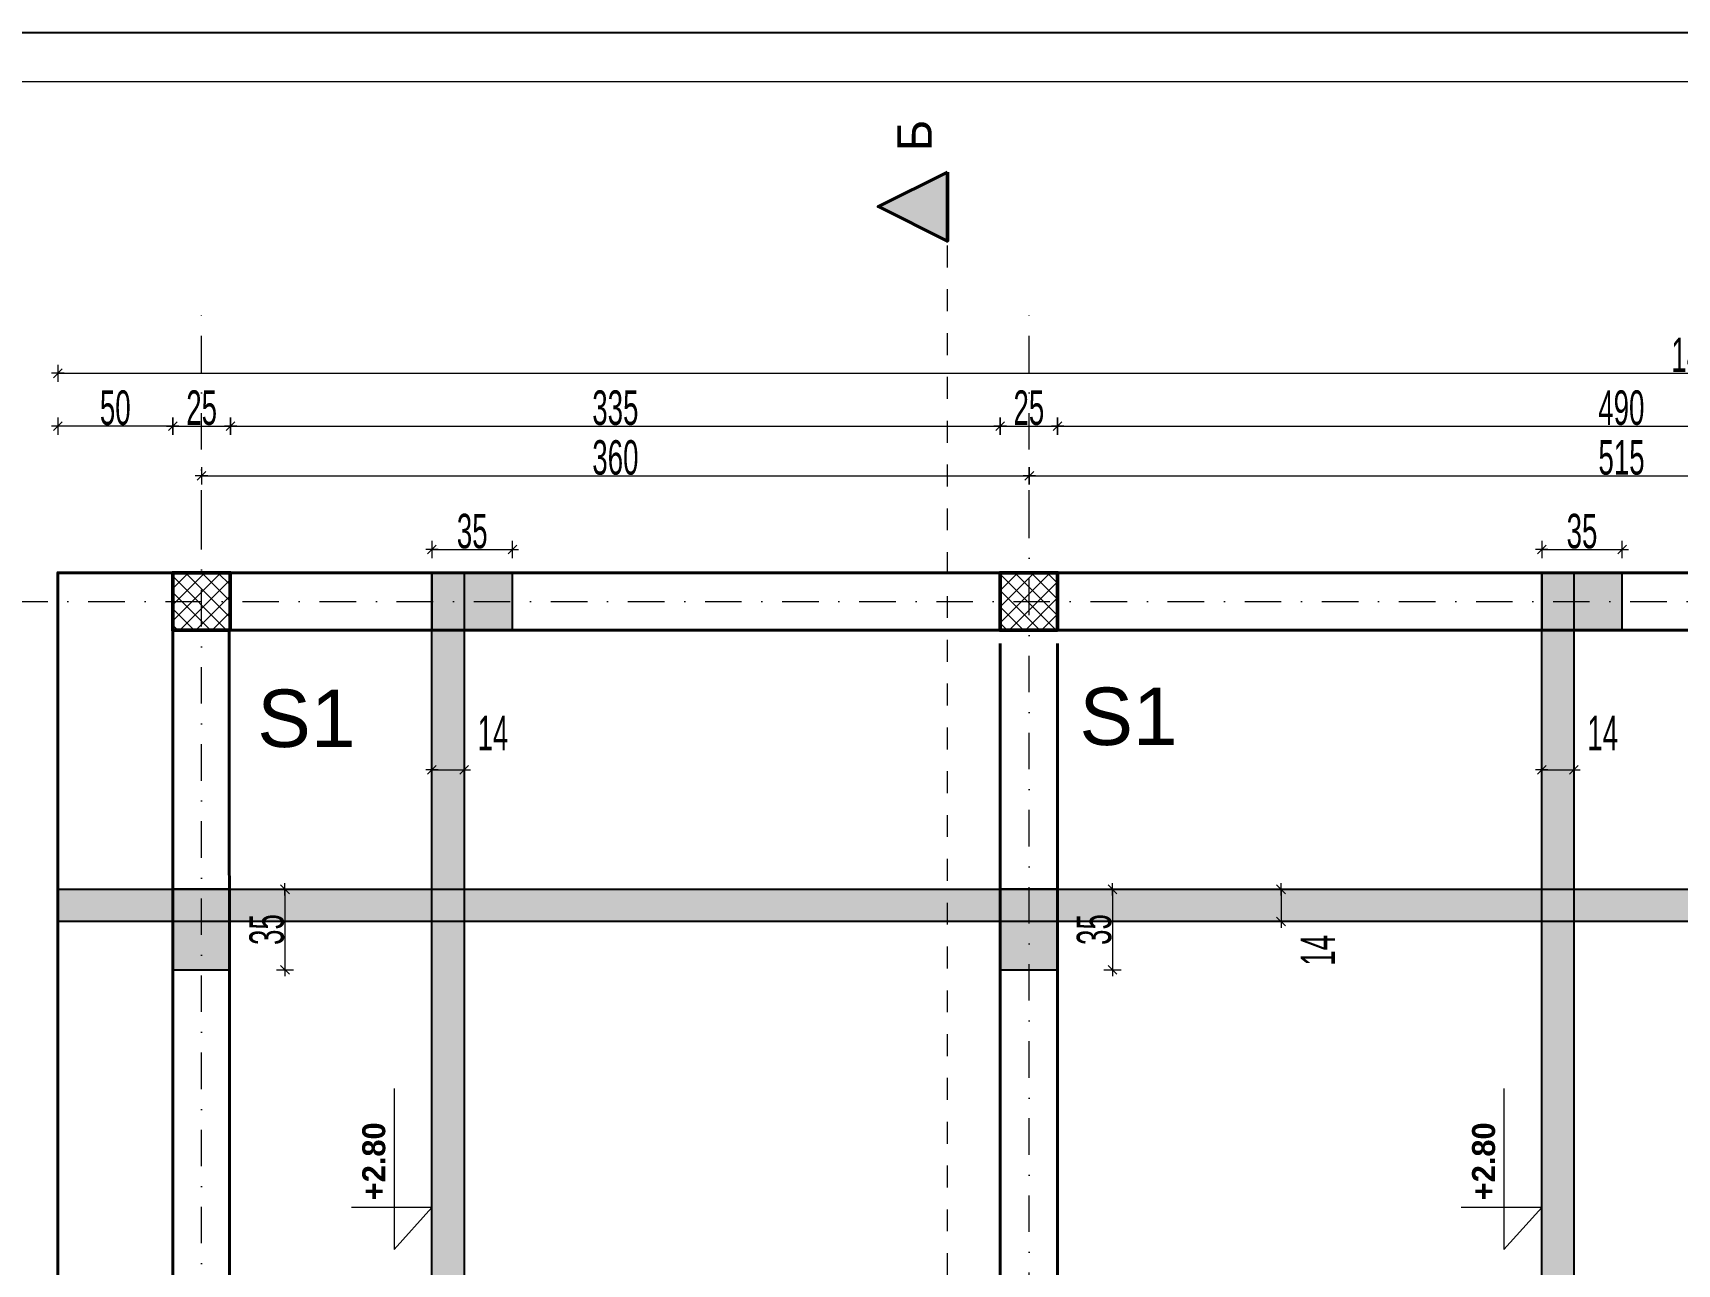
# Model space of a CAD drawing. Extents: x 1230 to 178568, y -18317 to 36108.
# Drawn here: x 109859 to 117008, y -8820 to -3467 of the extents above; entities that cross this region are included whole.
import ezdxf

# ---------------------------------------------------------------- set-up
doc = ezdxf.new("R2010")
doc.units = 0
doc.header["$LTSCALE"] = 5
doc.header["$MEASUREMENT"] = 0
doc.linetypes.add('- Прекъснати линия', pattern=[423.333333, 211.666667, -211.666667])
doc.linetypes.add('Dot & Dashed', pattern=[670.277762, 317.5, -176.388889, 0, -176.388874])
for name, color, linetype in [('1 _ Плочи - Основни.Structural - Bearing', 7, 'Continuous'), ('4 _ - Фрагмент - Чертежи.2D Elements', 7, 'Continuous'), ('7 _ - Основни елементи.2D Elements', 7, 'Continuous'), ('Marker - Section', 7, 'Continuous'), ('Structural - Bearing', 7, 'Continuous'), ('TEXT', 7, 'Continuous')]:
    doc.layers.add(name, color=color, linetype=linetype)
for name, color, linetype, lineweight, true_color in [('Dimensioning - General_Pen_No__25', 7, 'Continuous', 13, 0x40a5ff), ('New_Structural - Bearing_Pen_No__8', 7, 'Continuous', 35, 0xa80f02), ('OSKI', 7, 'Continuous', 20, 0x156a84)]:
    doc.layers.add(name, color=color, linetype=linetype, lineweight=lineweight, true_color=true_color)
doc.layers.add('Dimensioning - General_Pen_No__46', color=5, linetype='Continuous', lineweight=13)
doc.layers.add('dimenzija', color=7, linetype='Continuous', lineweight=13)
doc.styles.add('GENERATED_STYLE_2', font='GOTHICB.TTF')
doc.styles.add('GENERATED_STYLE_3', font='GOTHIC.TTF')
doc.styles.add('MACCSWISS', font='MCSWIS.TTF', dxfattribs={"height": 25})
doc.styles.add('PLATEIA', font='CGSAPPS.shx', dxfattribs={"width": 0.6})
doc.dimstyles.new('50', dxfattribs={"dimtxt": 150, "dimasz": 0.5, "dimexe": 0.18, "dimexo": 0.0625, "dimgap": 4, "dimtad": 1, "dimdec": 0, "dimlfac": 0.1, "dimzin": 12, "dimdsep": 46, "dimtxsty": 'PLATEIA', "dimblk": 'A$C321216CB', "dimcen": 0.09, "dimse1": 1, "dimse2": 1, "dimclrd": 256, "dimclrt": 256, "dimadec": 3, "dimazin": 0, "dimtfac": 1, "dimtdec": 0, "dimtix": 1, "dimtmove": 2, "dimatfit": 3, "dimldrblk": 'A$C321216CB', "dimfxl": 1, "dimtolj": 1, "dimtzin": 0, "dimlwd": -1, "dimarcsym": 0})
pattern_1 = [(45, (53606.27, -10699.883), (-35.355335, 35.355335), []), (135, (53606.27, -10699.883), (35.355335, 35.355335), [])]

# ---------------------------------------------------------------- blocks, each defined once
blk = doc.blocks.new('A$C321216CB')
for p, q in [((-54, 0), (54, 0)), ((-38, -38), (38, 38)), ((0, -75), (0, 75))]:
    blk.add_line(p, q)
blk = doc.blocks.new('*D166')
at = {"layer": 'Defpoints', "color": 0, "ltscale": 50, "transparency": 16777216}
for p in [(116559.4, -6671.6), (116419.4, -6855.9), (116559.4, -6855.9)]:
    blk.add_point(p, dxfattribs=at)
at = {"layer": 'dimenzija', "ltscale": 50, "transparency": 16777216}
blk.add_line((116419.9, -6671.6), (116558.9, -6671.6), dxfattribs=at)
at = {"layer": 'dimenzija', "ltscale": 50, "transparency": 16777216, "xscale": 0.5, "yscale": 0.5, "zscale": 0.5, "rotation": 180}
blk.add_blockref('A$C321216CB', (116419.4, -6671.6), dxfattribs=at)
at = {"layer": 'dimenzija', "ltscale": 50, "transparency": 16777216, "xscale": 0.5, "yscale": 0.5, "zscale": 0.5}
blk.add_blockref('A$C321216CB', (116559.4, -6671.6), dxfattribs=at)
at = {"layer": 'dimenzija', "ltscale": 50, "transparency": 16777216, "insert": (116684.4, -6511.4), "char_height": 150, "attachment_point": 5, "style": 'PLATEIA'}
blk.add_mtext('\\A1;14', dxfattribs=at)
blk = doc.blocks.new('*D125')
at = {"layer": 'Defpoints', "color": 0, "ltscale": 50, "transparency": 16777216}
for p in [(110466.6, -6064.3), (109188.2, -9414.3), (110466.6, -9414.3)]:
    blk.add_point(p, dxfattribs=at)
at = {"layer": 'dimenzija', "ltscale": 50, "transparency": 16777216}
blk.add_line((109188.2, -6064.8), (109188.2, -9413.8), dxfattribs=at)
at = {"layer": 'dimenzija', "ltscale": 50, "transparency": 16777216, "xscale": 0.5, "yscale": 0.5, "zscale": 0.5}
for p, rotation in [((109188.2, -6064.3), 90), ((109188.2, -9414.3), 270)]:
    blk.add_blockref('A$C321216CB', p, dxfattribs=dict(at, rotation=rotation))
at = {"layer": 'dimenzija', "ltscale": 50, "transparency": 16777216, "insert": (109109.2, -7739.3), "char_height": 150, "attachment_point": 5, "rotation": 90, "style": 'PLATEIA'}
blk.add_mtext('\\A1;335', dxfattribs=at)
blk = doc.blocks.new('*D129')
at = {"layer": 'Defpoints', "color": 0, "ltscale": 50, "transparency": 16777216}
for p in [(110466.6, -5814.3), (108928.9, -12714.3), (110466.6, -12714.3)]:
    blk.add_point(p, dxfattribs=at)
at = {"layer": 'dimenzija', "ltscale": 50, "transparency": 16777216}
blk.add_line((108928.9, -5814.8), (108928.9, -12713.8), dxfattribs=at)
at = {"layer": 'dimenzija', "ltscale": 50, "transparency": 16777216, "xscale": 0.5, "yscale": 0.5, "zscale": 0.5}
for p, rotation in [((108928.9, -5814.3), 90), ((108928.9, -12714.3), 270)]:
    blk.add_blockref('A$C321216CB', p, dxfattribs=dict(at, rotation=rotation))
at = {"layer": 'dimenzija', "ltscale": 50, "transparency": 16777216, "insert": (108849.9, -9264.3), "char_height": 150, "attachment_point": 5, "rotation": 90, "style": 'PLATEIA'}
blk.add_mtext('\\A1;690', dxfattribs=at)
blk = doc.blocks.new('*D130')
at = {"layer": 'Defpoints', "color": 0, "ltscale": 50, "transparency": 16777216}
for p in [(114191.2, -5392.9), (110591.6, -5614.1), (114191.2, -5614.1)]:
    blk.add_point(p, dxfattribs=at)
at = {"layer": 'dimenzija', "ltscale": 50, "transparency": 16777216}
blk.add_line((110592.1, -5392.9), (114190.7, -5392.9), dxfattribs=at)
at = {"layer": 'dimenzija', "ltscale": 50, "transparency": 16777216, "xscale": 0.5, "yscale": 0.5, "zscale": 0.5, "rotation": 180}
blk.add_blockref('A$C321216CB', (110591.6, -5392.9), dxfattribs=at)
at = {"layer": 'dimenzija', "ltscale": 50, "transparency": 16777216, "xscale": 0.5, "yscale": 0.5, "zscale": 0.5}
blk.add_blockref('A$C321216CB', (114191.2, -5392.9), dxfattribs=at)
at = {"layer": 'dimenzija', "ltscale": 50, "transparency": 16777216, "insert": (112391.4, -5313.9), "char_height": 150, "attachment_point": 5, "style": 'PLATEIA'}
blk.add_mtext('\\A1;360', dxfattribs=at)
blk = doc.blocks.new('*D131')
at = {"layer": 'Defpoints', "color": 0, "ltscale": 50, "transparency": 16777216}
for p in [(119341.2, -5392.9), (114191.2, -5614.1), (119341.2, -5614.1)]:
    blk.add_point(p, dxfattribs=at)
at = {"layer": 'dimenzija', "ltscale": 50, "transparency": 16777216}
blk.add_line((114191.7, -5392.9), (119340.7, -5392.9), dxfattribs=at)
at = {"layer": 'dimenzija', "ltscale": 50, "transparency": 16777216, "xscale": 0.5, "yscale": 0.5, "zscale": 0.5, "rotation": 180}
blk.add_blockref('A$C321216CB', (114191.2, -5392.9), dxfattribs=at)
at = {"layer": 'dimenzija', "ltscale": 50, "transparency": 16777216, "xscale": 0.5, "yscale": 0.5, "zscale": 0.5}
blk.add_blockref('A$C321216CB', (119341.2, -5392.9), dxfattribs=at)
at = {"layer": 'dimenzija', "ltscale": 50, "transparency": 16777216, "insert": (116766.2, -5313.9), "char_height": 150, "attachment_point": 5, "style": 'PLATEIA'}
blk.add_mtext('\\A1;515', dxfattribs=at)
blk = doc.blocks.new('*D132')
at = {"layer": 'Defpoints', "color": 0, "ltscale": 50, "transparency": 16777216}
for p in [(110718.3, -5176.6), (110466.6, -5814.3), (110718.3, -5814.3)]:
    blk.add_point(p, dxfattribs=at)
at = {"layer": 'dimenzija', "ltscale": 50, "transparency": 16777216}
blk.add_line((110467.1, -5176.6), (110717.8, -5176.6), dxfattribs=at)
at = {"layer": 'dimenzija', "ltscale": 50, "transparency": 16777216, "xscale": 0.5, "yscale": 0.5, "zscale": 0.5, "rotation": 180}
blk.add_blockref('A$C321216CB', (110466.6, -5176.6), dxfattribs=at)
at = {"layer": 'dimenzija', "ltscale": 50, "transparency": 16777216, "xscale": 0.5, "yscale": 0.5, "zscale": 0.5}
blk.add_blockref('A$C321216CB', (110718.3, -5176.6), dxfattribs=at)
at = {"layer": 'dimenzija', "ltscale": 50, "transparency": 16777216, "insert": (110592.4, -5097.6), "char_height": 150, "attachment_point": 5, "style": 'PLATEIA'}
blk.add_mtext('\\A1;25', dxfattribs=at)
blk = doc.blocks.new('*D133')
at = {"layer": 'Defpoints', "color": 0, "ltscale": 50, "transparency": 16777216}
for p in [(114064.3, -5176.6), (110718.3, -5814.3), (114064.3, -5814.3)]:
    blk.add_point(p, dxfattribs=at)
at = {"layer": 'dimenzija', "ltscale": 50, "transparency": 16777216}
blk.add_line((110718.8, -5176.6), (114063.8, -5176.6), dxfattribs=at)
at = {"layer": 'dimenzija', "ltscale": 50, "transparency": 16777216, "xscale": 0.5, "yscale": 0.5, "zscale": 0.5, "rotation": 180}
blk.add_blockref('A$C321216CB', (110718.3, -5176.6), dxfattribs=at)
at = {"layer": 'dimenzija', "ltscale": 50, "transparency": 16777216, "xscale": 0.5, "yscale": 0.5, "zscale": 0.5}
blk.add_blockref('A$C321216CB', (114064.3, -5176.6), dxfattribs=at)
at = {"layer": 'dimenzija', "ltscale": 50, "transparency": 16777216, "insert": (112391.3, -5097.6), "char_height": 150, "attachment_point": 5, "style": 'PLATEIA'}
blk.add_mtext('\\A1;335', dxfattribs=at)
blk = doc.blocks.new('*D134')
at = {"layer": 'Defpoints', "color": 0, "ltscale": 50, "transparency": 16777216}
for p in [(114314.3, -5176.6), (114064.3, -5814.3), (114314.3, -5814.3)]:
    blk.add_point(p, dxfattribs=at)
at = {"layer": 'dimenzija', "ltscale": 50, "transparency": 16777216}
blk.add_line((114064.8, -5176.6), (114313.8, -5176.6), dxfattribs=at)
at = {"layer": 'dimenzija', "ltscale": 50, "transparency": 16777216, "xscale": 0.5, "yscale": 0.5, "zscale": 0.5, "rotation": 180}
blk.add_blockref('A$C321216CB', (114064.3, -5176.6), dxfattribs=at)
at = {"layer": 'dimenzija', "ltscale": 50, "transparency": 16777216, "xscale": 0.5, "yscale": 0.5, "zscale": 0.5}
blk.add_blockref('A$C321216CB', (114314.3, -5176.6), dxfattribs=at)
at = {"layer": 'dimenzija', "ltscale": 50, "transparency": 16777216, "insert": (114189.3, -5097.6), "char_height": 150, "attachment_point": 5, "style": 'PLATEIA'}
blk.add_mtext('\\A1;25', dxfattribs=at)
blk = doc.blocks.new('*D135')
at = {"layer": 'Defpoints', "color": 0, "ltscale": 50, "transparency": 16777216}
for p in [(119216.6, -5176.6), (114314.3, -5814.3), (119216.6, -5814.3)]:
    blk.add_point(p, dxfattribs=at)
at = {"layer": 'dimenzija', "ltscale": 50, "transparency": 16777216}
blk.add_line((114314.8, -5176.6), (119216.1, -5176.6), dxfattribs=at)
at = {"layer": 'dimenzija', "ltscale": 50, "transparency": 16777216, "xscale": 0.5, "yscale": 0.5, "zscale": 0.5, "rotation": 180}
blk.add_blockref('A$C321216CB', (114314.3, -5176.6), dxfattribs=at)
at = {"layer": 'dimenzija', "ltscale": 50, "transparency": 16777216, "xscale": 0.5, "yscale": 0.5, "zscale": 0.5}
blk.add_blockref('A$C321216CB', (119216.6, -5176.6), dxfattribs=at)
at = {"layer": 'dimenzija', "ltscale": 50, "transparency": 16777216, "insert": (116765.4, -5097.6), "char_height": 150, "attachment_point": 5, "style": 'PLATEIA'}
blk.add_mtext('\\A1;490', dxfattribs=at)
blk = doc.blocks.new('*D140')
at = {"layer": 'Defpoints', "color": 0, "ltscale": 50, "transparency": 16777216}
for p in [(124266.6, -4947.2), (109967.1, -5814.3), (124266.6, -5814.3)]:
    blk.add_point(p, dxfattribs=at)
at = {"layer": 'dimenzija', "ltscale": 50, "transparency": 16777216}
blk.add_line((109967.6, -4947.2), (124266.1, -4947.2), dxfattribs=at)
at = {"layer": 'dimenzija', "ltscale": 50, "transparency": 16777216, "xscale": 0.5, "yscale": 0.5, "zscale": 0.5, "rotation": 180}
blk.add_blockref('A$C321216CB', (109967.1, -4947.2), dxfattribs=at)
at = {"layer": 'dimenzija', "ltscale": 50, "transparency": 16777216, "xscale": 0.5, "yscale": 0.5, "zscale": 0.5}
blk.add_blockref('A$C321216CB', (124266.6, -4947.2), dxfattribs=at)
at = {"layer": 'dimenzija', "ltscale": 50, "transparency": 16777216, "insert": (117116.8, -4868.2), "char_height": 150, "attachment_point": 5, "style": 'PLATEIA'}
blk.add_mtext('\\A1;1430', dxfattribs=at)
blk = doc.blocks.new('*D167')
at = {"layer": 'Defpoints', "color": 0, "ltscale": 50, "transparency": 16777216}
for p in [(116769.4, -5713.3), (116419.4, -5814.3), (116769.4, -5814.3)]:
    blk.add_point(p, dxfattribs=at)
at = {"layer": 'dimenzija', "ltscale": 50, "transparency": 16777216}
blk.add_line((116419.9, -5713.3), (116768.9, -5713.3), dxfattribs=at)
at = {"layer": 'dimenzija', "ltscale": 50, "transparency": 16777216, "xscale": 0.5, "yscale": 0.5, "zscale": 0.5, "rotation": 180}
blk.add_blockref('A$C321216CB', (116419.4, -5713.3), dxfattribs=at)
at = {"layer": 'dimenzija', "ltscale": 50, "transparency": 16777216, "xscale": 0.5, "yscale": 0.5, "zscale": 0.5}
blk.add_blockref('A$C321216CB', (116769.4, -5713.3), dxfattribs=at)
at = {"layer": 'dimenzija', "ltscale": 50, "transparency": 16777216, "insert": (116594.4, -5634.3), "char_height": 150, "attachment_point": 5, "style": 'PLATEIA'}
blk.add_mtext('\\A1;35', dxfattribs=at)
blk = doc.blocks.new('*D170')
at = {"layer": 'Defpoints', "color": 0, "ltscale": 50, "transparency": 16777216}
for p in [(111733.8, -6671.6), (111593.8, -6855.9), (111733.8, -6855.9)]:
    blk.add_point(p, dxfattribs=at)
at = {"layer": 'dimenzija', "ltscale": 50, "transparency": 16777216}
blk.add_line((111594.3, -6671.6), (111733.3, -6671.6), dxfattribs=at)
at = {"layer": 'dimenzija', "ltscale": 50, "transparency": 16777216, "xscale": 0.5, "yscale": 0.5, "zscale": 0.5, "rotation": 180}
blk.add_blockref('A$C321216CB', (111593.8, -6671.6), dxfattribs=at)
at = {"layer": 'dimenzija', "ltscale": 50, "transparency": 16777216, "xscale": 0.5, "yscale": 0.5, "zscale": 0.5}
blk.add_blockref('A$C321216CB', (111733.8, -6671.6), dxfattribs=at)
at = {"layer": 'dimenzija', "ltscale": 50, "transparency": 16777216, "insert": (111858.8, -6511.4), "char_height": 150, "attachment_point": 5, "style": 'PLATEIA'}
blk.add_mtext('\\A1;14', dxfattribs=at)
blk = doc.blocks.new('*D171')
at = {"layer": 'Defpoints', "color": 0, "ltscale": 50, "transparency": 16777216}
for p in [(111943.8, -5713.3), (111593.8, -5814.3), (111943.8, -5814.3)]:
    blk.add_point(p, dxfattribs=at)
at = {"layer": 'dimenzija', "ltscale": 50, "transparency": 16777216}
blk.add_line((111594.3, -5713.3), (111943.3, -5713.3), dxfattribs=at)
at = {"layer": 'dimenzija', "ltscale": 50, "transparency": 16777216, "xscale": 0.5, "yscale": 0.5, "zscale": 0.5, "rotation": 180}
blk.add_blockref('A$C321216CB', (111593.8, -5713.3), dxfattribs=at)
at = {"layer": 'dimenzija', "ltscale": 50, "transparency": 16777216, "xscale": 0.5, "yscale": 0.5, "zscale": 0.5}
blk.add_blockref('A$C321216CB', (111943.8, -5713.3), dxfattribs=at)
at = {"layer": 'dimenzija', "ltscale": 50, "transparency": 16777216, "insert": (111768.8, -5634.3), "char_height": 150, "attachment_point": 5, "style": 'PLATEIA'}
blk.add_mtext('\\A1;35', dxfattribs=at)
blk = doc.blocks.new('*D174')
at = {"layer": 'Defpoints', "color": 0, "ltscale": 50, "transparency": 16777216}
for p in [(114314.3, -7190.8), (114314.3, -7540.8), (114552.5, -7540.8)]:
    blk.add_point(p, dxfattribs=at)
at = {"layer": 'dimenzija', "ltscale": 50, "transparency": 16777216}
blk.add_line((114552.5, -7191.3), (114552.5, -7540.3), dxfattribs=at)
at = {"layer": 'dimenzija', "ltscale": 50, "transparency": 16777216, "xscale": 0.5, "yscale": 0.5, "zscale": 0.5}
for p, rotation in [((114552.5, -7190.8), 90), ((114552.5, -7540.8), 270)]:
    blk.add_blockref('A$C321216CB', p, dxfattribs=dict(at, rotation=rotation))
at = {"layer": 'dimenzija', "ltscale": 50, "transparency": 16777216, "insert": (114473.5, -7365.8), "char_height": 150, "attachment_point": 5, "rotation": 90, "style": 'PLATEIA'}
blk.add_mtext('\\A1;35', dxfattribs=at)
blk = doc.blocks.new('*D176')
at = {"layer": 'Defpoints', "color": 0, "ltscale": 50, "transparency": 16777216}
for p in [(115101.4, -7190.8), (115101.4, -7330.8), (115285.7, -7330.8)]:
    blk.add_point(p, dxfattribs=at)
at = {"layer": 'dimenzija', "ltscale": 50, "transparency": 16777216}
blk.add_line((115285.7, -7191.3), (115285.7, -7330.3), dxfattribs=at)
at = {"layer": 'dimenzija', "ltscale": 50, "transparency": 16777216, "xscale": 0.5, "yscale": 0.5, "zscale": 0.5}
for p, rotation in [((115285.7, -7190.8), 90), ((115285.7, -7330.8), 270)]:
    blk.add_blockref('A$C321216CB', p, dxfattribs=dict(at, rotation=rotation))
at = {"layer": 'dimenzija', "ltscale": 50, "transparency": 16777216, "insert": (115445.8, -7455.8), "char_height": 150, "attachment_point": 5, "rotation": 90, "style": 'PLATEIA'}
blk.add_mtext('\\A1;14', dxfattribs=at)
blk = doc.blocks.new('*D155')
at = {"layer": 'Defpoints', "color": 0, "ltscale": 50, "transparency": 16777216}
for p in [(110716.6, -7190.8), (110716.6, -7540.8), (110954.8, -7540.8)]:
    blk.add_point(p, dxfattribs=at)
at = {"layer": 'dimenzija', "ltscale": 50, "transparency": 16777216}
blk.add_line((110954.8, -7191.3), (110954.8, -7540.3), dxfattribs=at)
at = {"layer": 'dimenzija', "ltscale": 50, "transparency": 16777216, "xscale": 0.5, "yscale": 0.5, "zscale": 0.5}
for p, rotation in [((110954.8, -7190.8), 90), ((110954.8, -7540.8), 270)]:
    blk.add_blockref('A$C321216CB', p, dxfattribs=dict(at, rotation=rotation))
at = {"layer": 'dimenzija', "ltscale": 50, "transparency": 16777216, "insert": (110875.8, -7365.8), "char_height": 150, "attachment_point": 5, "rotation": 90, "style": 'PLATEIA'}
blk.add_mtext('\\A1;35', dxfattribs=at)
blk = doc.blocks.new('*D187')
at = {"layer": 'Defpoints', "color": 0, "ltscale": 50, "transparency": 16777216}
for p in [(109967.1, -5176.6), (109967.1, -5814.3), (110466.6, -5814.3)]:
    blk.add_point(p, dxfattribs=at)
at = {"layer": 'dimenzija', "ltscale": 50, "transparency": 16777216}
blk.add_line((110466.1, -5176.6), (109967.6, -5176.6), dxfattribs=at)
at = {"layer": 'dimenzija', "ltscale": 50, "transparency": 16777216, "xscale": 0.5, "yscale": 0.5, "zscale": 0.5, "rotation": 180}
blk.add_blockref('A$C321216CB', (109967.1, -5176.6), dxfattribs=at)
at = {"layer": 'dimenzija', "ltscale": 50, "transparency": 16777216, "xscale": 0.5, "yscale": 0.5, "zscale": 0.5}
blk.add_blockref('A$C321216CB', (110466.6, -5176.6), dxfattribs=at)
at = {"layer": 'dimenzija', "ltscale": 50, "transparency": 16777216, "insert": (110216.8, -5097.6), "char_height": 150, "attachment_point": 5, "style": 'PLATEIA'}
blk.add_mtext('\\A1;50', dxfattribs=at)

msp = doc.modelspace()

# ---------------------------------------------------------------- hatches: boundary and pattern name
at = {"true_color": 0x0000bd}
h = msp.add_hatch(color=172, dxfattribs=at)
h.dxf.hatch_style = 1
h.paths.add_polyline_path([(111733.8, -9614.3), (111593.8, -12714.3)], flags=16)
h.paths.add_polyline_path([(111733.8, -9614.3), (111593.8, -12714.3)], flags=17)
h.paths.add_polyline_path([(111733.8, -5814.3), (111593.8, -5814.3), (111593.8, -12714.3), (111733.8, -12714.3)])
h = msp.add_hatch(color=172, dxfattribs=at)
h.dxf.hatch_style = 1
h.paths.add_polyline_path([(111943.8, -6064.3), (111943.8, -5939.3), (111593.8, -5939.3), (111593.8, -6064.3)])
h.paths.add_polyline_path([(111593.8, -5814.3), (111593.8, -5939.3), (111943.8, -5939.3), (111943.8, -5814.3)])
h = msp.add_hatch(color=172, dxfattribs=at)
h.dxf.hatch_style = 1
h.paths.add_polyline_path([(116559.4, -9614.3), (116419.4, -12714.3)], flags=16)
h.paths.add_polyline_path([(116559.4, -9614.3), (116419.4, -12714.3)], flags=17)
h.paths.add_polyline_path([(116559.4, -5814.3), (116419.4, -5814.3), (116419.4, -12714.3), (116559.4, -12714.3)])
h = msp.add_hatch(color=172, dxfattribs=at)
h.dxf.hatch_style = 1
h.paths.add_polyline_path([(116769.4, -6064.3), (116769.4, -5939.3), (116419.4, -5939.3), (116419.4, -6064.3)])
h.paths.add_polyline_path([(116419.4, -5814.3), (116419.4, -5939.3), (116769.4, -5939.3), (116769.4, -5814.3)])
h = msp.add_hatch(color=172, dxfattribs=at)
h.dxf.hatch_style = 1
h.paths.add_polyline_path([(118666.6, -7330.8), (118392.1, -7330.8)], flags=16)
h.paths.add_polyline_path([(118666.6, -7330.8), (118392.1, -7330.8)], flags=17)
h.paths.add_polyline_path([(124266.6, -7330.8), (124266.6, -7190.8), (109966.6, -7190.8), (109966.6, -7330.8)])
h = msp.add_hatch(color=172, dxfattribs=at)
h.dxf.hatch_style = 1
h.paths.add_polyline_path([(110466.6, -7540.8), (110591.6, -7540.8), (110591.6, -7190.8), (110466.6, -7190.8)])
h.paths.add_polyline_path([(110716.6, -7190.8), (110591.6, -7190.8), (110591.6, -7540.8), (110716.6, -7540.8)])
h = msp.add_hatch(color=172, dxfattribs=at)
h.dxf.hatch_style = 1
h.paths.add_polyline_path([(114064.3, -7540.8), (114189.3, -7540.8), (114189.3, -7190.8), (114064.3, -7190.8)])
h.paths.add_polyline_path([(114314.3, -7190.8), (114189.3, -7190.8), (114189.3, -7540.8), (114314.3, -7540.8)])
at = {"layer": 'Marker - Section', "linetype": 'Continuous', "lineweight": 50}
msp.add_hatch(color=256, dxfattribs=at).paths.add_polyline_path([(113835.4, -4072.2), (113535.4, -4222.2), (113835.4, -4372.2)])
at = {"layer": 'Structural - Bearing', "linetype": 'Continuous', "lineweight": 13}
h = msp.add_hatch(dxfattribs=at)
h.set_pattern_fill('1_БЕТОН_СГЛОБЯЕМИ_ЕЛЕМЕН_E7', color=256, scale=0.5, style=0, pattern_type=2)
h.set_pattern_definition(pattern_1)
h.paths.add_polyline_path([(110716.6, -6064.3), (110716.6, -5814.3), (110466.6, -5814.3), (110466.6, -6064.3)])
h = msp.add_hatch(dxfattribs=at)
h.set_pattern_fill('1_БЕТОН_СГЛОБЯЕМИ_ЕЛЕМЕН_E7', color=256, scale=0.5, style=0, pattern_type=2)
h.set_pattern_definition(pattern_1)
h.paths.add_polyline_path([(114314.3, -6064.3), (114314.3, -5814.3), (114064.3, -5814.3), (114064.3, -6064.3)])

# ---------------------------------------------------------------- linework, layer by layer
at = {"color": 172, "true_color": 0x0000bd}
for points in [[(111733.8, -12714.3), (111593.8, -12714.3), (111593.8, -5814.3), (111733.8, -5814.3)], [(111593.8, -6064.3), (111943.8, -6064.3), (111943.8, -5814.3), (111593.8, -5814.3)], [(116559.4, -12714.3), (116419.4, -12714.3), (116419.4, -5814.3), (116559.4, -5814.3)], [(116419.4, -6064.3), (116769.4, -6064.3), (116769.4, -5814.3), (116419.4, -5814.3)], [(109966.6, -7330.8), (109966.6, -7190.8), (124266.6, -7190.8), (124266.6, -7330.8)], [(110466.6, -7190.8), (110466.6, -7540.8), (110716.6, -7540.8), (110716.6, -7190.8)], [(114064.3, -7190.8), (114064.3, -7540.8), (114314.3, -7540.8), (114314.3, -7190.8)]]:
    msp.add_lwpolyline(points, close=True, dxfattribs=at)
at = {"layer": '1 _ Плочи - Основни.Structural - Bearing', "linetype": 'Continuous', "lineweight": 20, "ltscale": 0.01, "flags": 128}
msp.add_lwpolyline([(122466.6, -12714.3), (124266.6, -12714.3), (124266.6, -5814.3), (122466.6, -5814.3), (110466.6, -5814.3), (110466.6, -12714.3)], close=True, dxfattribs=at)
at = {"layer": '4 _ - Фрагмент - Чертежи.2D Elements', "linetype": 'Continuous', "lineweight": 25, "ltscale": 0.01}
msp.add_lwpolyline([(127162.3, -3467.1), (106162.3, -3467.1)], dxfattribs=at)
at = {"layer": '7 _ - Основни елементи.2D Elements', "linetype": 'Continuous', "lineweight": 20, "ltscale": 0.2, "flags": 128}
msp.add_lwpolyline([(107412.3, -3679), (126909.6, -3679), (126909.6, -18101.5), (107412.3, -18101.5)], close=True, dxfattribs=at)
at = {"layer": 'Dimensioning - General_Pen_No__25'}
for p, q in [((111428.9, -8057.5), (111428.9, -8757.5)), ((116254.4, -8057.5), (116254.4, -8757.5)), ((111593.8, -8573.9), (111243.6, -8573.9)), ((111593.8, -8573.9), (111428.9, -8757.5)), ((116419.4, -8573.9), (116069.2, -8573.9)), ((116419.4, -8573.9), (116254.4, -8757.5))]:
    msp.add_line(p, q, dxfattribs=at)
at = {"layer": 'Marker - Section', "linetype": '- Прекъснати линия', "lineweight": 20, "ltscale": 0.09}
msp.add_line((113835.4, -14583.3), (113835.4, -4072.2), dxfattribs=at)
at = {"layer": 'Marker - Section', "linetype": 'Continuous', "lineweight": 50, "ltscale": 0.01, "flags": 128}
msp.add_lwpolyline([(113835.4, -4072.2), (113835.4, -4372.2), (113535.4, -4222.2)], close=True, dxfattribs=at)
at = {"layer": 'New_Structural - Bearing_Pen_No__8', "color": 14, "linetype": 'Continuous', "lineweight": 50, "true_color": 0xa80f02}
for points in [[(110716.6, -6064.3), (110716.6, -5814.3), (110466.6, -5814.3), (110466.6, -6064.3)], [(114314.3, -6064.3), (114314.3, -5814.3), (114064.3, -5814.3), (114064.3, -6064.3)]]:
    msp.add_lwpolyline(points, close=True, dxfattribs=at)
at = {"layer": 'OSKI', "linetype": 'Dot & Dashed', "ltscale": 0.1}
for p, q in [((110591.6, -5614.1), (110591.6, -4614.1)), ((114191.2, -5614.1), (114191.2, -4614.1)), ((110591.6, -13088), (110591.6, -5614.1)), ((114191.2, -13038.6), (114191.2, -5614.1)), ((109428.9, -5939.3), (124667.3, -5939.3))]:
    msp.add_line(p, q, dxfattribs=at)
at = {"layer": 'Structural - Bearing', "linetype": 'Continuous', "lineweight": 20, "ltscale": 0.01}
msp.add_line((110466.6, -6122.4), (110466.6, -8122.4), dxfattribs=at)
at = {"layer": 'Structural - Bearing', "linetype": 'Continuous', "lineweight": 40, "ltscale": 0.01}
for p, q in [((114064.3, -6122.4), (114064.3, -9414.3)), ((114314.3, -6122.4), (114314.3, -9414.3))]:
    msp.add_line(p, q, dxfattribs=at)
at = {"layer": 'Structural - Bearing', "linetype": 'Continuous', "lineweight": 15, "ltscale": 0.01}
msp.add_line((110466.6, -8047.4), (110466.6, -8122.4), dxfattribs=at)
at = {"layer": 'Structural - Bearing', "linetype": 'Continuous', "lineweight": 40, "ltscale": 0.01, "flags": 128}
msp.add_lwpolyline([(110466.6, -5814.3), (109967.1, -5814.3, 0.414214), (109966.6, -5814.8), (109966.6, -12713.8, 0.414214), (109967.1, -12714.3), (110466.6, -12714.3)], format="xyb", dxfattribs=at)
for points in [[(114064.3, -5814.3), (110716.6, -5814.3)], [(116014.3, -5814.3), (114314.3, -5814.3)], [(116264.3, -5814.3), (116014.3, -5814.3)], [(119216.6, -5814.3), (116264.3, -5814.3)], [(110466.6, -6064.3), (110466.6, -10514.3)], [(110716.6, -12464.3), (110712.1, -6064.3)], [(110716.6, -6064.3), (114064.3, -6064.3)], [(114314.3, -6064.3), (116014.3, -6064.3)], [(116014.3, -6064.3), (118487.8, -6064.3)]]:
    msp.add_lwpolyline(points, dxfattribs=at)

# ---------------------------------------------------------------- texts
at = {"layer": 'Dimensioning - General_Pen_No__46', "char_height": 100, "attachment_point": 7, "rotation": 90, "style": 'GENERATED_STYLE_2'}
for insert in [(111392.2, -8542.6), (116217.7, -8542.6)]:
    msp.add_mtext('+2{\\fCentury Gothic|b1|i0|c204|p34;.}8{\\fCentury Gothic|b1|i0|c204|p34;0}', dxfattribs=dict(at, insert=insert))
at = {"layer": 'Marker - Section', "linetype": 'Continuous', "lineweight": 50, "insert": (113766.9, -3982.2), "char_height": 150, "attachment_point": 7, "rotation": 90, "style": 'GENERATED_STYLE_3'}
msp.add_mtext('\\A1;{\\fArial|b0|i0|c204|p34;Б}', dxfattribs=at)
at = {"layer": 'TEXT', "color": 1, "char_height": 250, "width": 187.5, "attachment_point": 1, "style": 'MACCSWISS'}
for insert in [(110834.1, -6322.2), (114409.1, -6313.6)]:
    msp.add_mtext('\\pxt0;{\\fArial|b0|i0|c0|p34;S1}', dxfattribs=dict(at, insert=insert))

# ---------------------------------------------------------------- dimensions: what is measured, and where the dimension line sits
at = {"layer": 'dimenzija', "ltscale": 50}
for base, p1, p2, picture, middle in [((124266.6, -4947.2), (109967.1, -5814.3), (124266.6, -5814.3), '*D140', (117116.8, -4868.2)), ((109967.1, -5176.6), (110466.6, -5814.3), (109967.1, -5814.3), '*D187', (110216.8, -5097.6)), ((110718.3, -5176.6), (110466.6, -5814.3), (110718.3, -5814.3), '*D132', (110592.4, -5097.6)), ((114064.3, -5176.6), (110718.3, -5814.3), (114064.3, -5814.3), '*D133', (112391.3, -5097.6)), ((114314.3, -5176.6), (114064.3, -5814.3), (114314.3, -5814.3), '*D134', (114189.3, -5097.6)), ((119216.6, -5176.6), (114314.3, -5814.3), (119216.6, -5814.3), '*D135', (116765.4, -5097.6)), ((114191.2, -5392.9), (110591.6, -5614.1), (114191.2, -5614.1), '*D130', (112391.4, -5313.9)), ((119341.2, -5392.9), (114191.2, -5614.1), (119341.2, -5614.1), '*D131', (116766.2, -5313.9)), ((111943.8, -5713.3), (111593.8, -5814.3), (111943.8, -5814.3), '*D171', (111768.8, -5634.3)), ((116769.4, -5713.3), (116419.4, -5814.3), (116769.4, -5814.3), '*D167', (116594.4, -5634.3))]:
    dim = msp.add_linear_dim(base=base, p1=p1, p2=p2, dimstyle='50', dxfattribs=at)
    dim.commit()
    dim.dimension.update_dxf_attribs({"geometry": picture, "text_midpoint": middle})
for base, p1, p2, angle, picture, middle in [((108928.9, -12714.3), (110466.6, -5814.3), (110466.6, -12714.3), 90, '*D129', (108849.9, -9264.3)), ((109188.2, -9414.3), (110466.6, -6064.3), (110466.6, -9414.3), 90, '*D125', (109109.2, -7739.3)), ((110954.8, -7540.8), (110716.6, -7190.8), (110716.6, -7540.8), 270, '*D155', (110875.8, -7365.8)), ((114552.5, -7540.8), (114314.3, -7190.8), (114314.3, -7540.8), 270, '*D174', (114473.5, -7365.8))]:
    dim = msp.add_linear_dim(base=base, p1=p1, p2=p2, angle=angle, dimstyle='50', dxfattribs=at)
    dim.commit()
    dim.dimension.update_dxf_attribs({"geometry": picture, "text_midpoint": middle})
for base, p1, p2, angle, picture, middle in [((111733.8, -6671.6), (111593.8, -6855.9), (111733.8, -6855.9), 180, '*D170', (111858.8, -6511.4)), ((116559.4, -6671.6), (116419.4, -6855.9), (116559.4, -6855.9), 180, '*D166', (116684.4, -6511.4)), ((115285.7, -7330.8), (115101.4, -7190.8), (115101.4, -7330.8), 90, '*D176', (115445.8, -7455.8))]:
    dim = msp.add_linear_dim(base=base, p1=p1, p2=p2, angle=angle, dimstyle='50', dxfattribs=at)
    dim.commit()
    dim.dimension.update_dxf_attribs({"geometry": picture, "text_midpoint": middle, "dimtype": 160})

doc.saveas('drawing.dxf')
